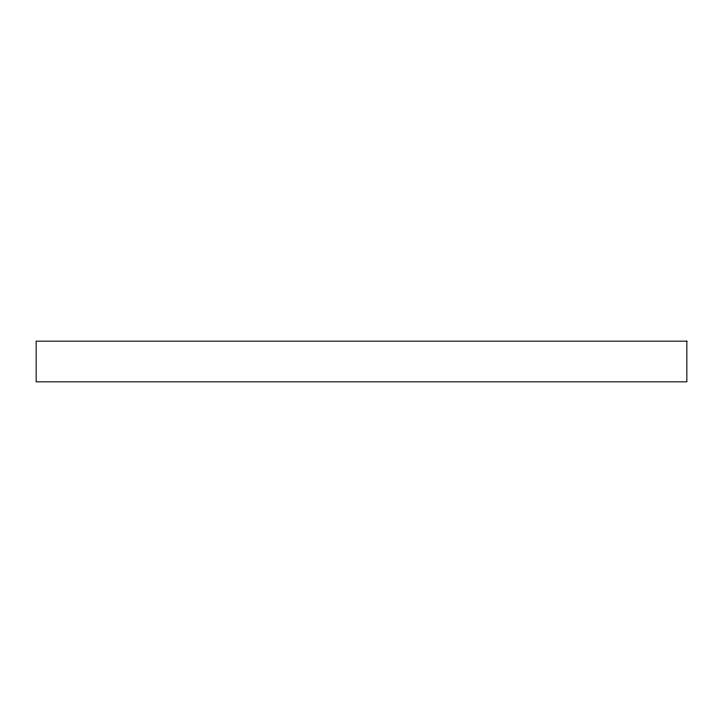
<?xml version="1.0" encoding="UTF-8"?>
<svg xmlns="http://www.w3.org/2000/svg" width="723" height="723" viewBox="0 0 723 723"><rect width="100%" height="100%" fill="white"/><g stroke="black" fill="none" stroke-linecap="round" stroke-linejoin="round"><path stroke-width="1.08" d="M686.85 341.166L36.15 341.166L36.15 381.834L686.85 381.834L686.85 341.166"/></g></svg>
